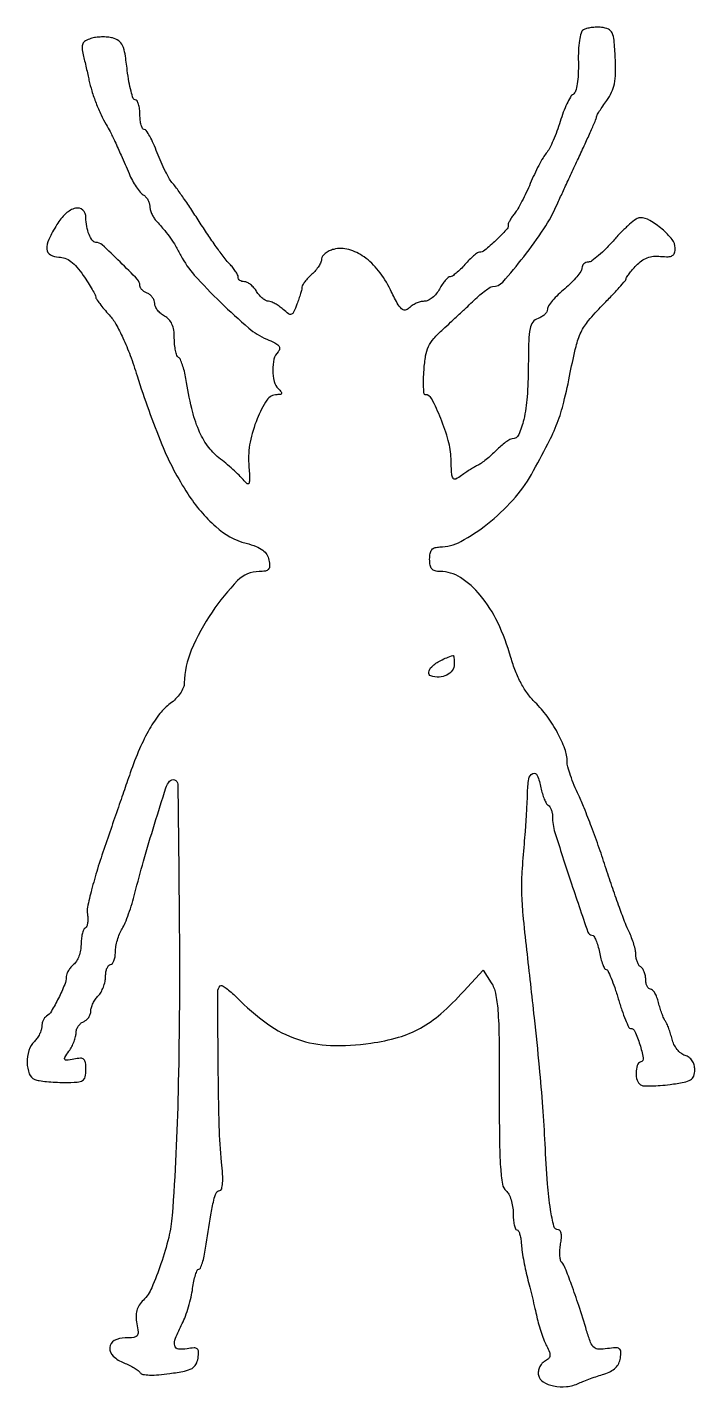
# Model space of a CAD drawing. Extents: x 0 to 136, y 0 to 277.
import ezdxf

# ---------------------------------------------------------------- set-up
doc = ezdxf.new("R2010")
doc.units = 0

msp = doc.modelspace()

# ---------------------------------------------------------------- linework, layer by layer
for points in [[(113.321295, 276.244096, 0.178275), (112.840233, 275.593796, 0.031682), (112.503205, 274.091766, 0.028611), (112.301989, 272.089858, 0.016596), (112.278342, 269.672025, -0.016268), (112.256017, 267.225151, -0.029764), (112.054564, 265.240655, -0.034207), (111.71291, 263.775325, -0.18191), (111.218897, 263.135286, 0.123687), (110.670457, 262.570931, 0.020009), (109.951072, 261.205693, 0.021038), (109.221123, 259.492943, 0.017119), (108.581259, 257.603743, -0.015079), (107.927546, 255.64742, -0.015043), (107.156636, 253.732494, -0.015051), (106.383801, 252.103219, -0.05569), (105.757035, 251.155436, 0.040941), (105.10231, 250.22602, 0.011298), (104.230296, 248.664409, 0.011333), (103.319367, 246.844222, 0.011628), (102.5, 245, -0.011038), (101.685732, 243.161414, -0.010995), (100.790093, 241.35812, -0.010894), (99.939267, 239.818143, -0.04177), (99.312373, 238.921259, 0.022797), (98.810045, 238.257643, 0.024847), (98.38551, 237.569338, 0.02536), (98.084044, 236.948869, 0.100731), (98, 236.53593, -0.191797), (97.598986, 235.528975, -0.0142), (95.460397, 233.394587, -0.014739), (93.20662, 231.391639, -0.176052), (92.128814, 231, 0.157907), (91.711131, 230.864717, 0.019484), (90.947782, 230.265625, 0.021468), (90.075529, 229.457411, 0.016216), (89.186949, 228.5, -0.017658), (88.293295, 227.542674, -0.022902), (87.405703, 226.734375, -0.021513), (86.624221, 226.14046, -0.152885), (86.175593, 226, 0.182371), (85.768703, 225.846484, 0.033291), (85.190989, 225.265625, 0.031962), (84.573632, 224.457269, 0.024236), (84, 223.5, -0.050943), (83.355293, 222.543736, -0.050486), (82.528786, 221.734375, -0.055064), (81.653902, 221.180962, -0.113989), (80.870447, 221, 0.06422), (80.09033, 220.899387, 0.041078), (79.227158, 220.595376, 0.040794), (78.416155, 220.149911, 0.05897), (77.792129, 219.622557, -0.17179), (77.015429, 219.219009, -0.233507), (76.277247, 219.46353, -0.074663), (75.410847, 220.619736, -0.009772), (74.002702, 223.361292, 0.051921), (71.58864, 227.222948, 0.072252), (68.648934, 230.04001, 0.086999), (65.505942, 231.543867, 0.130388), (62.480412, 231.58444, 0.047379), (61.531458, 231.248127, 0.057712), (60.728621, 230.755267, 0.068183), (60.181084, 230.18921, 0.159485), (60, 229.635936, -0.106326), (59.863682, 229.002146, -0.036019), (59.4125, 228.167796, -0.03391), (58.765362, 227.290449, -0.032991), (58, 226.5, 0.019775), (57.234253, 225.749851, 0.024646), (56.5875, 224.992606, 0.024123), (56.118146, 224.320122, 0.141204), (56, 223.910112, -0.062453), (55.94308, 223.456189, -0.009325), (55.698781, 222.567032, -0.010365), (55.367179, 221.522917, -0.008769), (54.974573, 220.433123, -0.015646), (54.302949, 218.820409, -0.198753), (53.83331, 218.380695, -0.253739), (53.258011, 218.459937, -0.025429), (52.145833, 219.368023, 0.028886), (51.370002, 219.992601, 0.029271), (50.530674, 220.520607, 0.030609), (49.748964, 220.890346, 0.09544), (49.179733, 221, -0.128057), (48.645951, 221.138989, -0.045749), (47.991616, 221.5875, -0.041721), (47.331743, 222.234723, -0.038378), (46.767927, 223, 0.041443), (46.196905, 223.765207, 0.043473), (45.515842, 224.4125, 0.047568), (44.831058, 224.859221, 0.121331), (44.259453, 225, -0.072072), (43.778166, 225.069736, -0.0871), (43.369964, 225.272768, -0.100426), (43.097072, 225.574468, -0.134585), (43, 225.928571, 0.116994), (42.888326, 226.399301, 0.028239), (42.485937, 227.098322, 0.027453), (41.91985, 227.868764, 0.024241), (41.25, 228.606749, -0.03446), (40.322704, 229.671259, -0.006315), (38.773918, 231.772882, -0.006761), (37.02289, 234.283868, -0.006101), (35.278231, 236.928178, 0.004107), (33.560567, 239.554296, 0.004844), (31.890743, 242.010152, 0.004261), (30.444002, 244.056748, 0.030132), (29.674797, 245, -0.055244), (29.027629, 245.880225, -0.013742), (28.175408, 247.454687, -0.013881), (27.294542, 249.321506, -0.013534), (26.510708, 251.25, 0.014921), (25.765043, 253.070094, 0.02242), (24.998029, 254.604688, 0.018737), (24.289706, 255.770949, 0.252022), (23.864142, 256, -0.276527), (23.53092, 256.199549, -0.052849), (23.253842, 256.88125, -0.042897), (23.062695, 257.850489, -0.02725), (23, 259, 0.030023), (22.930924, 260.149349, 0.046715), (22.720837, 261.11875, 0.059236), (22.415258, 261.793731, 0.262637), (22.049656, 262, -0.31676), (21.643555, 262.285966, -0.019741), (21.178615, 263.766541, -0.023393), (20.748359, 265.70865, -0.014647), (20.418934, 268.013757, 0.011576), (19.962754, 271.352045, 0.066444), (19.450436, 273.058541, 0.128133), (18.671886, 274.022832, 0.098009), (17.441449, 274.604051, 0.041342), (16.403817, 274.774984, 0.02644), (15.1817, 274.808922, 0.026526), (13.972091, 274.714202, 0.044065), (12.974408, 274.491877, 0.054582), (11.899975, 274.016713, 0.155542), (11.356894, 273.418035, 0.132356), (11.212254, 272.549128, 0.03516), (11.450027, 271.151583, -0.002307), (11.735517, 269.954948, -0.001422), (12.060913, 268.544528, -0.001426), (12.374646, 267.148397, -0.002557), (12.623115, 266, 0.024692), (13.196757, 263.820275, 0.016047), (14.062601, 261.363214, 0.016067), (15.081572, 258.973301, 0.025261), (16.123148, 257, -0.017779), (16.920377, 255.542844, -0.007216), (17.905937, 253.505902, -0.005419), (19.147693, 250.764889, -0.00219), (20.784709, 247, 0.022041), (21.459992, 245.601511, 0.023243), (22.244932, 244.293216, 0.02368), (23.023242, 243.235167, 0.089316), (23.644178, 242.70031, -0.073238), (24.162845, 242.281643, -0.054269), (24.601727, 241.688518, -0.054643), (24.899701, 241.020249, -0.077719), (25, 240.378881, 0.06553), (25.090003, 239.695096, 0.035835), (25.367188, 238.894705, 0.035018), (25.771483, 238.108615, 0.046533), (26.25, 237.463275, -0.008023), (28.037309, 235.404742, -0.020142), (29.253795, 233.832995, -0.022574), (30.25784, 232.277685, -0.012715), (31.340466, 230.308505, 0.064008), (34.073785, 226.35655, 0.016558), (39.453363, 220.764613, 0.015774), (45.145432, 215.566279, 0.078351), (48.822951, 213.300616, -0.018889), (50.450994, 212.546948, -0.09211), (51.25315, 211.930757, -0.219461), (51.43442, 211.344752, -0.164798), (51.131596, 210.731596, 0.138318), (50.295866, 209.239284, 0.061251), (50.038415, 206.976037, 0.061127), (50.337598, 204.708515, 0.133818), (51.2, 203.2, -0.024312), (51.76118, 202.58142, -0.242308), (51.832762, 202.25, -0.302027), (51.604339, 202.04908, -0.033713), (50.877255, 202, 0.254027), (48.870041, 200.909882, 0.0476), (46.867195, 197.06847, 0.047105), (45.440762, 192.311659, 0.066523), (45.156623, 187.902135, -0.004449), (45.339033, 184.84535, -0.099858), (45.208799, 183.973918, -0.520812), (44.831154, 183.872212, -0.045456), (44, 184.707854, 0.0266), (43.192211, 185.583615, 0.009089), (41.932494, 186.767524, 0.009006), (40.492, 188.026348, 0.010274), (39.068066, 189.176978, -0.073824), (36.75744, 191.587093, -0.055371), (34.972414, 194.806051, -0.041241), (33.551101, 199.193908, -0.01741), (32.343819, 205.27438, 0.018572), (32.045509, 206.758762, 0.023785), (31.656284, 208.097085, 0.022756), (31.23704, 209.158773, 0.150018), (30.865061, 209.583397, -0.170591), (30.529592, 209.998842, -0.031325), (30.254112, 210.961438, -0.030466), (30.063367, 212.180631, -0.023575), (30, 213.523833, 0.035973), (29.883991, 215.134196, 0.069202), (29.524622, 216.374526, 0.083932), (28.901822, 217.3094, 0.081243), (28, 218, -0.05307), (27.235021, 218.520477, -0.051385), (26.5875, 219.195456, -0.055711), (26.145357, 219.915552, -0.110281), (26, 220.566569, 0.090356), (25.887948, 221.181567, 0.066651), (25.559375, 221.792344, 0.065383), (25.073416, 222.306475, 0.079308), (24.5, 222.638374, -0.052457), (23.926292, 222.930683, -0.056255), (23.440625, 223.330246, -0.063173), (23.109624, 223.771315, -0.13013), (23, 224.185389, 0.193371), (22.497675, 225.435684, 0.007585), (18.952628, 229.024785, 0.007694), (15.303593, 232.500088, 0.188597), (14.025389, 233, -0.242196), (13.296375, 233.375134, -0.060336), (12.63342, 234.589276, -0.05127), (12.159442, 236.257581, -0.043619), (12, 238.081787, 0.207907), (11.354384, 239.567326, 0.252969), (9.906159, 239.945314, 0.128985), (7.903256, 238.859461, 0.066066), (6.081559, 236.631966, 0.029081), (4.446617, 233.606439, 0.124355), (4.062512, 231.607553, 0.252954), (4.776668, 230.450819, 0.13129), (6.463949, 230, -0.088693), (7.730659, 229.773523, -0.071965), (8.945015, 229.11401, -0.055941), (10.166974, 227.968825, -0.027309), (11.463949, 226.267865, -0.007658), (12.435452, 224.78998, -0.010696), (13.255035, 223.437551, -0.007331), (13.894909, 222.290305, -0.12416), (14, 221.873621, 0.151781), (14.122623, 221.47898, 0.010625), (14.807813, 220.526834, 0.014286), (15.696565, 219.413283, 0.01024), (16.75, 218.218585, -0.05682), (18.091405, 216.37729, -0.021452), (19.545318, 213.537543, -0.018918), (21.016024, 209.984553, -0.013056), (22.421001, 205.86283, 0.021683), (27.454702, 191.889638, 0.04707), (32.749829, 181.797538, 0.064379), (38.429584, 175.133767, 0.119318), (44.636082, 171.75236, -0.025027), (46.685852, 171.092631, -0.069069), (48.014602, 170.36786, -0.09667), (48.832787, 169.473219, -0.090034), (49.280254, 168.314279, -0.041432), (49.409255, 167.102609, -0.185461), (49.173096, 166.442371, -0.178911), (48.548873, 166.096101, -0.038115), (47.290015, 166, 0.201535), (42.892326, 164.152384, 0.045824), (37.674957, 157.749511, 0.046806), (33.457851, 150.004424, 0.097835), (32.032646, 143.318094, -0.098514), (31.819571, 142.325017, -0.047844), (31.190887, 141.18337, -0.044198), (30.269775, 140.06121, -0.04412), (29.165267, 139.11768, 0.073674), (27.075785, 137.108304, 0.033576), (24.960685, 133.954336, 0.028717), (22.909722, 129.87833, 0.019093), (21.014289, 125, -0.000019), (20.315642, 122.976468, -0.000003), (18.994316, 119.15, -0.000004), (17.443609, 114.659461, -0.000003), (15.834495, 110, 0.008755), (14.345162, 105.42964, 0.011535), (13.157209, 101.210177, 0.009092), (12.316305, 97.669589, 0.101286), (12.297373, 96.226133, -0.038347), (12.399786, 95.316477, -0.047002), (12.349818, 94.463014, -0.053997), (12.168303, 93.781514, -0.163697), (11.865891, 93.417116, 0.155102), (11.531418, 93.027563, 0.037279), (11.254355, 92.211221, 0.034762), (11.063629, 91.181671, 0.028427), (11, 90.063428, -0.047248), (10.88915, 88.892986, -0.041217), (10.559375, 87.707149, -0.043345), (10.075267, 86.679545, -0.088019), (9.5, 86, 0.043227), (8.926065, 85.433222, 0.039845), (8.440625, 84.761271, 0.042275), (8.10646, 84.089297, 0.094524), (8, 83.531193, -0.098721), (7.679403, 81.923269, -0.018208), (6.413135, 79.162399, -0.017032), (4.957842, 76.501637, -0.121256), (3.936676, 75.460864, 0.096772), (3.577882, 75.128939, 0.052608), (3.275149, 74.607746, 0.049647), (3.069478, 73.991013, 0.055726), (3, 73.369554, -0.077477), (2.892849, 72.682209, -0.038195), (2.559375, 71.860789, -0.036728), (2.074053, 71.042678, -0.044167), (1.5, 70.357143, 0.122623), (0.394742, 68.519013, 0.077127), (0.034718, 66.025549, 0.084613), (0.444601, 63.765071, 0.217377), (1.581787, 62.606989, 0.053817), (2.469575, 62.371885, 0.012632), (3.996775, 62.178303, 0.012872), (5.774285, 62.044597, 0.012335), (7.581787, 62, 0.013001), (10.2388, 62.069098, 0.12126), (11.327863, 62.398056, 0.210667), (11.845855, 63.122322, 0.051443), (12, 64.616577, 0.032241), (11.908933, 66.027382, 0.182701), (11.560407, 66.680275, 0.192861), (10.879889, 66.919471, 0.036477), (9.546675, 66.764172, -0.010952), (8.0234, 66.507424, -0.298123), (7.670624, 66.671092, -0.289171), (7.673008, 67.065315, -0.010496), (8.546675, 68.370101, 0.032871), (9.10299, 69.287132, 0.027365), (9.573086, 70.326218, 0.028232), (9.898197, 71.328394, 0.0644), (10, 72.115517, -0.081712), (10.112143, 72.797146, -0.065764), (10.440625, 73.464395, -0.066461), (10.926565, 74.016742, -0.087758), (11.5, 74.361626, 0.084508), (12.073421, 74.701484, 0.066131), (12.559375, 75.238973, 0.066174), (12.887873, 75.884291, 0.084879), (13, 76.540044, -0.074152), (13.107719, 77.262393, -0.038579), (13.440625, 78.112656, -0.037306), (13.925915, 78.950713, -0.046517), (14.5, 79.642857, 0.066186), (15.074739, 80.39386, 0.039096), (15.559375, 81.415625, 0.038434), (15.889848, 82.531586, 0.052818), (16, 83.571429, -0.039287), (16.073182, 84.501367, -0.058452), (16.29375, 85.286607, -0.076865), (16.617236, 85.821359, -0.22187), (17, 86, 0.228696), (17.383023, 86.18486, 0.074077), (17.70625, 86.74471, 0.056419), (17.926914, 87.564323, 0.037587), (18, 88.535183, -0.04352), (18.098698, 89.666985, -0.026473), (18.400982, 90.976259, -0.026417), (18.841979, 92.252664, -0.041738), (19.365047, 93.285183, 0.03889), (19.974041, 94.470547, 0.012427), (20.694919, 96.318148, 0.012316), (21.398432, 98.423287, 0.013449), (21.975397, 100.5, -0.0085), (23.720506, 107.03128, -0.005372), (25.967059, 114.591735, -0.002), (28.282911, 121.984452, -0.100839), (29.019521, 123.305744, -0.690517), (30.698382, 122.697766, -0.002156), (31.02368, 91.335531, -0.007013), (30.774869, 60.103111, -0.013192), (29.555154, 34.909052, -0.041289), (28.84855, 30.453781, -0.022069), (27.285716, 25.098645, -0.020148), (25.390451, 20.188558, -0.094463), (23.696128, 17.696128, 0.053444), (22.853349, 16.650975, 0.075757), (22.366375, 15.562265, 0.07244), (22.213221, 14.340938, 0.044408), (22.370833, 12.895833, -0.024174), (22.628289, 11.181414, -0.200605), (22.40423, 10.444678, -0.198773), (21.721096, 10.082777, -0.02369), (19.975, 10, 0.123069), (17.772514, 9.449548, 0.264093), (16.866351, 8.01882, 0.219155), (17.574406, 6.262911, 0.098489), (19.729648, 4.912688, -0.021212), (20.817891, 4.445206, -0.023123), (21.830862, 3.899166, -0.023394), (22.648001, 3.355102, -0.096051), (23.049596, 2.919752, 0.220378), (23.588494, 2.564059, 0.030052), (24.96809, 2.440265, 0.027829), (26.813944, 2.488704, 0.01511), (29.069948, 2.74266, 0.013036), (32.091663, 3.256336, 0.076546), (33.60043, 3.802383, 0.143488), (34.41129, 4.61272, 0.090145), (34.837007, 5.893556, 0.033366), (34.93418, 7.197663, 0.224369), (34.668682, 7.770871, 0.197943), (34.030609, 7.971594, 0.025712), (32.587007, 7.771882, -0.07923), (30.830556, 7.717848, -0.324222), (30.097925, 8.406456, -0.145316), (30.248241, 9.915182, -0.018709), (31.603215, 12.906445, 0.027884), (32.255991, 14.420819, 0.015408), (32.89072, 16.333487, 0.015324), (33.41631, 18.31753, 0.02375), (33.734885, 20.060083, -0.017288), (33.990829, 21.570068, -0.027156), (34.324974, 22.84265, -0.025517), (34.684998, 23.793086, -0.297781), (35.001617, 24, 0.300573), (35.323252, 24.212553, 0.022305), (35.711108, 25.248438, 0.025095), (36.081387, 26.621119, 0.015943), (36.380173, 28.25, -0.0023), (37.433136, 35.027465, -0.019978), (38.035351, 38.018525, -0.046651), (38.56947, 39.568434, -0.294522), (39.238572, 40, 0.345788), (39.643386, 40.31798, 0.042457), (39.828373, 41.507629, 0.031558), (39.839686, 43.30225, 0.012659), (39.638254, 45.75, -0.02057), (39.149237, 53.116036, -0.004223), (38.931431, 66.147953, -0.000894), (38.838763, 80.453341, -0.200131), (39.341278, 81.674611, -0.332424), (39.699291, 81.726354, -0.028116), (40.54121, 81.204885, -0.028527), (41.567342, 80.395587, -0.017483), (42.684657, 79.334046, 0.042407), (48.975288, 73.927017, 0.074056), (55.068158, 70.775115, 0.074496), (61.78947, 69.546212, 0.043406), (69.990197, 69.994721, 0.034069), (75.656765, 71.199581, 0.057697), (80.133363, 73.054821, 0.053801), (84.273737, 75.98357, 0.025739), (88.935799, 80.546177), (92.882665, 84.828021), (94.540494, 82.297855, -0.096212), (95.42003, 80.147187, -0.030454), (95.890539, 76.695654, -0.016175), (96.127802, 71.082917, -0.002794), (96.173676, 60.444447, 0.002823), (96.217912, 50.324287, 0.014548), (96.437055, 44.724214, 0.021282), (96.821644, 41.266296, 0.183197), (97.574515, 39.938158, -0.10391), (98.122362, 39.248067, -0.040266), (98.581264, 38.110474, -0.037674), (98.894714, 36.757329, -0.038098), (99, 35.377555, 0.020929), (99.054212, 34.083007, 0.033714), (99.220313, 32.992157, 0.036927), (99.458609, 32.200346, 0.310609), (99.75, 32, -0.273101), (100.049675, 31.823125, -0.046866), (100.324449, 31.192187, -0.039791), (100.539554, 30.30368, -0.025664), (100.652378, 29.25, 0.021747), (100.786176, 27.900729, 0.008596), (101.082422, 26.059375, 0.008488), (101.47093, 24.078643, 0.01052), (101.902378, 22.25, -0.002564), (102.382705, 20.349979, -0.00166), (102.919892, 18.146875, -0.001669), (103.430384, 15.990989, -0.00316), (103.824915, 14.25, 0.015161), (104.22726, 12.653319, 0.012068), (104.754634, 10.956308, 0.012249), (105.320141, 9.406788, 0.02979), (105.831525, 8.30339, -0.028792), (106.386788, 7.111552, -0.129626), (106.478468, 6.355082, -0.171893), (106.176033, 5.770838, -0.06069), (105.403869, 5.206141, 0.0909), (104.815838, 4.719325, 0.069897), (104.373394, 4.011131, 0.068909), (104.138324, 3.197486, 0.083014), (104.155809, 2.402751, 0.211314), (105.098244, 1.037379, 0.089384), (107.217339, 0.210936, 0.07522), (109.888092, 0.094941, 0.080099), (112.412357, 0.784348, -0.01329), (113.423977, 1.211922, -0.006041), (114.768005, 1.719702, -0.005977), (116.198756, 2.221298, -0.008164), (117.5, 2.636561, 0.044667), (118.857874, 3.18184, 0.075816), (119.850614, 3.894282, 0.08655), (120.49938, 4.794802, 0.077642), (120.83608, 5.896257, 0.0382), (120.921932, 7.208516, 0.237765), (120.62123, 7.789092, 0.174859), (119.899889, 7.99638, 0.019837), (118.184227, 7.813731, -0.041191), (116.43406, 7.702635, -0.174518), (115.468437, 8.071067, -0.125244), (114.77981, 9.053098, -0.01722), (113.968597, 11.437598, 0.005133), (112.351274, 16.597384, 0.008753), (110.880882, 20.869017, 0.007175), (109.608845, 24.214209, 0.084957), (108.888882, 25.395833, -0.130078), (108.625495, 25.930086, -0.035882), (108.505302, 26.866927, -0.033685), (108.518164, 27.987485, -0.029652), (108.679167, 29.145833, 0.030313), (108.834471, 30.274106, 0.057756), (108.798629, 31.187932, 0.088528), (108.591618, 31.789979, 0.272193), (108.234406, 32, -0.341887), (107.306989, 32.718078, -0.024679), (106.606684, 36.107783, -0.020408), (106.007789, 41.358322, -0.005911), (105.511019, 49.5, 0.006262), (105.048323, 56.996613, 0.004919), (104.365167, 65.109891, 0.003706), (103.342995, 75.170664, 0.001462), (101.793373, 89, -0.004961), (101.048572, 96.095148, -0.017754), (100.77897, 100.646652, -0.020656), (100.853123, 104.848484, -0.008622), (101.284583, 110.5, 0.004462), (101.505531, 113.108052, 0.003336), (101.704185, 115.985937, 0.003372), (101.854948, 118.699516, 0.007686), (101.923431, 120.75, -0.031774), (102.172075, 123.792539, -0.256078), (102.987569, 124.873211, -0.428403), (103.913778, 124.496236, -0.044371), (104.654162, 121.979191, 0.022316), (104.949388, 120.783255, 0.026569), (105.33666, 119.687645, 0.026878), (105.754356, 118.815467, 0.129935), (106.129162, 118.420174, -0.111498), (106.463115, 118.092667, -0.050287), (106.743937, 117.543338, -0.046336), (106.934955, 116.877744, -0.04688), (106.999134, 116.190983, 0.076277), (107.506032, 112.876241, 0.004391), (110.68156, 103.057157, 0.001659), (114.198686, 92.615095, 0.321042), (115.057919, 92, -0.261449), (115.427667, 91.792474, -0.03528), (115.852136, 90.971875, -0.033281), (116.252559, 89.84097, -0.022083), (116.565978, 88.5, 0.018121), (116.868275, 87.15877, 0.027936), (117.23517, 86.028125, 0.026717), (117.613431, 85.188004, 0.280615), (117.922038, 85, -0.292173), (118.266041, 84.780223, -0.009857), (118.943982, 83.2375, -0.015806), (119.679357, 81.299808, -0.010018), (120.418778, 79, 0.009635), (121.15627, 76.700152, 0.015238), (121.885724, 74.7625, 0.009205), (122.557025, 73.213462, 0.293913), (122.888793, 73, -0.298138), (123.811605, 72.396069, -0.0278), (124.807119, 69.720638, -0.028002), (125.488566, 66.991, -0.375748), (125.006662, 66.168887, 0.232487), (124.283306, 65.455287, 0.081896), (124.027063, 63.979363, 0.078275), (124.257048, 62.434194, 0.180223), (124.967264, 61.520232, 0.127239), (125.609415, 61.321271, 0.014744), (127.128761, 61.294146, 0.016969), (128.969271, 61.378077, 0.013095), (130.967264, 61.590045, 0.013042), (133.80189, 62.041586, 0.087545), (135.131414, 62.540043, 0.17223), (135.775417, 63.310331, 0.089042), (136, 64.561443, 0.068184), (135.863426, 65.558304, 0.081393), (135.464414, 66.417559, 0.084796), (134.828344, 67.078328, 0.082165), (134.002324, 67.499262, -0.094504), (133.190523, 67.938313, -0.053746), (132.403403, 68.735286, -0.051013), (131.757562, 69.743216, -0.058493), (131.364436, 70.81665, 0.015227), (131.06614, 71.917302, 0.014913), (130.699546, 73.005516, 0.014972), (130.321249, 73.939867, 0.053088), (130, 74.5, -0.053782), (129.6778, 75.063597, -0.014747), (129.29554, 76.014062, -0.014729), (128.923535, 77.123835, -0.014873), (128.618835, 78.25, 0.031739), (128.295474, 79.302985, 0.043971), (127.866718, 80.192188, 0.051547), (127.403145, 80.814585, 0.209908), (126.980948, 81, -0.189411), (126.606376, 81.147176, -0.08875), (126.288153, 81.570164, -0.068566), (126.072321, 82.198176, -0.048566), (126, 82.940983, 0.046881), (125.925923, 83.729296, 0.046318), (125.70625, 84.49335, 0.050262), (125.383556, 85.123976, 0.111412), (125, 85.5, -0.107938), (124.616581, 85.870763, -0.050936), (124.29375, 86.482845, -0.047152), (124.07411, 87.220671, -0.048813), (124, 87.977977, 0.052622), (123.904017, 88.887454, 0.020079), (123.587897, 90.12318, 0.019621), (123.134146, 91.448615, 0.022755), (122.597096, 92.66896, -0.023993), (121.86475, 94.344308, -0.004096), (120.652212, 97.605882, -0.00446), (119.292622, 101.463874, -0.003963), (117.946252, 105.5, 0.005881), (116.53046, 109.690632, 0.005237), (114.96233, 114.012789, 0.005261), (113.470542, 117.869965, 0.016139), (112.349156, 120.437153, -0.013586), (111.449881, 122.467548, -0.014837), (110.690065, 124.485585, -0.014404), (110.143045, 126.243866, -0.068309), (110, 127.286024, 0.088968), (109.535291, 129.877021, 0.035317), (108.037711, 133.181212, 0.034129), (105.91191, 136.539154, 0.040864), (103.461002, 139.365964, -0.04286), (101.967571, 141.102374, -0.032722), (100.637242, 143.227951, -0.030007), (99.489443, 145.70574, -0.02383), (98.54432, 148.5, 0.041178), (95.865836, 155.598433, 0.061842), (92.316506, 161.176905, 0.077284), (88.269095, 164.772545, 0.144008), (84.095708, 166, -0.068164), (83.09788, 166.136667, -0.151368), (82.459571, 166.548229, -0.130303), (82.108115, 167.297671, -0.04487), (82, 168.5, -0.044875), (82.107593, 169.696392, -0.128498), (82.456574, 170.447445, -0.150871), (83.087575, 170.861527, -0.070431), (84.065741, 171, 0.125982), (88.342323, 172.094919, 0.042198), (93.760069, 175.688217, 0.041317), (98.958196, 180.555716, 0.055693), (102.722708, 185.780319, 0.008437), (106.097638, 192.013819, 0.028623), (107.991389, 196.230348, 0.031214), (109.306426, 200.444324, 0.011518), (110.647452, 206.525518, -0.010637), (111.808539, 211.835218, -0.052489), (112.832773, 214.717497, -0.063198), (114.350191, 217.071653, -0.019684), (117.185477, 220.188429, 0.004794), (119.030724, 222.099345, 0.00739), (120.585734, 223.790269, 0.003046), (121.877953, 225.255667, 0.181089), (122, 225.581599, -0.152172), (122.09263, 225.878911, -0.011153), (122.600153, 226.580345, -0.014737), (123.260455, 227.400006, -0.010605), (124.043074, 228.27661, -0.049727), (125.136995, 229.238767, -0.065566), (126.307058, 229.864497, -0.065789), (127.596018, 230.164602, -0.050511), (129.043074, 230.15943, 0.026584), (130.585343, 230.080154, 0.130545), (131.420353, 230.303554, 0.193413), (131.856231, 230.856394, 0.071507), (132, 231.856539, 0.172008), (131.389905, 233.577524, 0.045288), (129.320155, 235.704016, 0.045902), (126.845281, 237.45842, 0.13199), (124.829425, 238, 0.158763), (124.086983, 237.75816, 0.019137), (122.718301, 236.678125, 0.021223), (121.152874, 235.223366, 0.015975), (119.554984, 233.5, -0.015505), (117.960056, 231.776582, -0.020737), (116.403607, 230.321875, -0.018452), (115.04522, 229.238473, -0.160445), (114.321189, 229, 0.093957), (113.816869, 228.904388, 0.096605), (113.388099, 228.631167, 0.099046), (113.101101, 228.223491, 0.104364), (113, 227.744397, -0.151359), (112.796004, 227.085955, -0.024238), (111.971875, 226.000388, -0.024935), (110.840145, 224.77987, -0.019567), (109.5, 223.57053, 0.019615), (108.159858, 222.36096, 0.02498), (107.028125, 221.13975, 0.024301), (106.204191, 220.053319, 0.1512), (106, 219.393521, -0.13274), (105.857616, 218.866647, -0.068327), (105.433198, 218.324636, -0.060375), (104.808374, 217.850199, -0.055432), (104.070461, 217.522363, 0.158254), (103.036248, 216.782098, 0.110375), (102.452276, 215.459519, 0.042441), (102.176416, 212.98692, 0.005214), (102.090169, 207.545284, -0.017379), (101.848806, 201.540494, -0.036997), (101.159748, 196.946705, -0.049081), (100.137819, 193.872536, -0.296176), (98.79403, 193, 0.137324), (98.315356, 192.866006, 0.02066), (97.47735, 192.308308, 0.021889), (96.520805, 191.54692, 0.017338), (95.554396, 190.645305, -0.013551), (94.55384, 189.697562, -0.013203), (93.494874, 188.796894, -0.013215), (92.523612, 188.055525, -0.047072), (91.84985, 187.659434, 0.022222), (91.194107, 187.316528, 0.008415), (90.309019, 186.782258, 0.008315), (89.364649, 186.168187, 0.010052), (88.5, 185.559635, -0.042233), (87.299086, 184.82505, -0.386233), (86.757856, 184.976362, -0.127551), (86.483113, 185.842125, -0.005789), (86.351349, 188.979024, 0.059708), (85.798203, 192.647022, 0.029175), (84.275324, 197.13278, 0.022002), (82.42608, 201.169077, 0.281686), (81.065859, 201.999378, -0.388724), (80.854556, 202.192472, -0.011653), (80.769409, 203.488623, -0.01744), (80.757269, 205.125564, -0.010425), (80.851278, 207.07002, -0.02414), (81.185324, 209.901608, -0.068242), (81.776143, 211.798308, -0.071304), (82.839334, 213.418923, -0.028146), (84.717831, 215.320642, 0.002205), (86.271396, 216.738253, 0.001474), (88.037606, 218.373876, 0.001484), (89.740231, 219.969427, 0.002919), (91.082849, 221.25, -0.014169), (92.237991, 222.303163, -0.018675), (93.351945, 223.192187, -0.016324), (94.3147, 223.855911, -0.14371), (94.805663, 224, 0.215077), (96.877231, 224.934314, 0.014259), (101.164445, 230.077476, 0.021362), (105.272617, 235.787789, 0.041649), (107.949399, 240.714735, -0.003908), (108.528979, 242.004783, -0.000635), (109.676821, 244.498818, -0.000701), (111.035796, 247.43095, -0.000617), (112.461841, 250.486668, 0.00246), (113.817877, 253.420549, 0.003775), (114.960666, 255.976267, 0.001326), (115.922545, 258.187672, 0.102261), (116, 258.562426, -0.131991), (116.086547, 258.884565, -0.008075), (116.603734, 259.745252, -0.011571), (117.267941, 260.758224, -0.008281), (118.055263, 261.860877, 0.048618), (119.064347, 263.546276, 0.061083), (119.637013, 265.272592, 0.046401), (119.865857, 267.432548, 0.016065), (119.805263, 270.570385, 0.009067), (119.556095, 274.146234, 0.084673), (119.165321, 275.635287, 0.184574), (118.406644, 276.386071, 0.078128), (117, 276.75905, 0.031467), (115.956368, 276.801171, 0.029134), (114.88813, 276.71464, 0.030373), (113.946777, 276.524009, 0.080299)], [(87, 147.116631, -0.158854), (86.592782, 145.867234, -0.119691), (85.483123, 144.928021, -0.103583), (83.916771, 144.515156, -0.094247), (82.258929, 144.743113, -0.371902), (81.808284, 145.505047, -0.162279), (82.415656, 146.617495, -0.070023), (84.256248, 147.902483, -0.040968), (86.75, 148.921053, -0.441493), (86.848395, 148.863977, -0.018996), (86.926563, 148.42357, -0.021934), (86.982096, 147.833341, -0.012489)]]:
    msp.add_lwpolyline(points, format="xyb", close=True)

doc.saveas('drawing.dxf')
